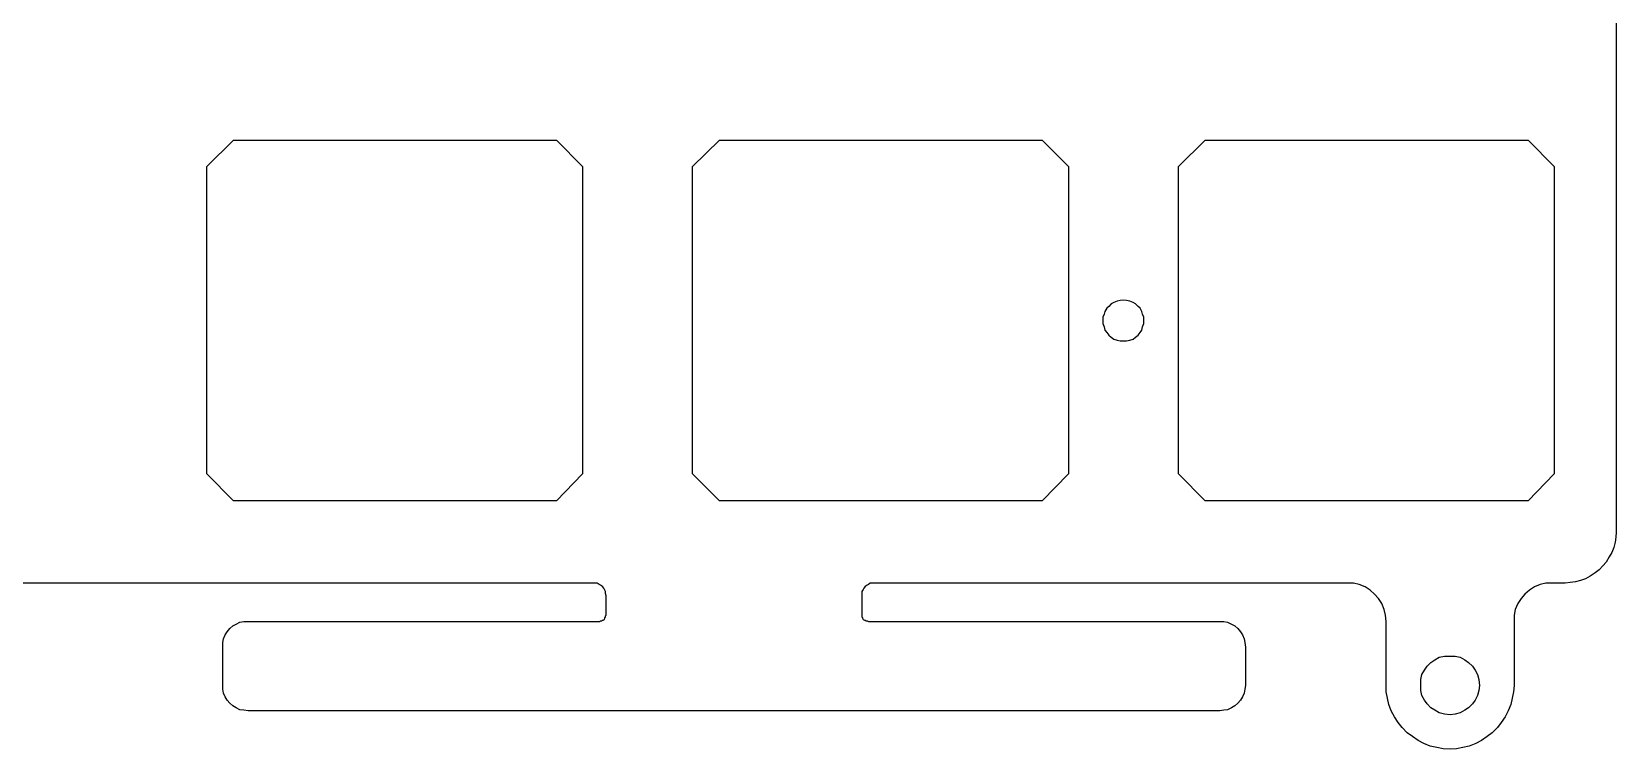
# Model space of a CAD drawing. Extents: x 72 to 419, y -75 to 59.
# Drawn here: x 357.2 to 419.1, y -74.7 to -46.6 of the extents above; entities that cross this region are included whole.
import ezdxf

# ---------------------------------------------------------------- set-up
doc = ezdxf.new("R2010")
doc.units = 0
doc.layers.get('0').update_dxf_attribs({"linetype": 'CONTINUOUS'})

msp = doc.modelspace()

# ---------------------------------------------------------------- linework, layer by layer
for points in [[(419.142944, 49.806274), (419.142944, -66.193726), (419.118042, -66.393799), (419.09314, -66.59375), (419.043091, -66.793701), (418.96814, -66.993774), (418.868042, -67.168701), (418.743042, -67.368774), (418.618042, -67.518799), (418.46814, -67.668701), (418.317993, -67.793701), (418.118042, -67.918701), (417.942993, -68.018799), (417.743042, -68.09375), (417.543091, -68.143799), (417.34314, -68.168701), (417.142944, -68.193726), (416.618042, -68.193726), (416.392944, -68.193726), (416.168091, -68.243774), (415.942993, -68.34375), (415.743042, -68.46875), (415.567993, -68.618774), (415.418091, -68.793701), (415.293091, -68.993774), (415.192993, -69.21875), (415.142944, -69.443726), (415.142944, -69.693726), (415.142944, -72.193726), (415.118042, -72.443726), (415.067993, -72.693726), (415.017944, -72.943726), (414.918091, -73.193726), (414.793091, -73.418701), (414.642944, -73.643799), (414.493042, -73.84375), (414.293091, -74.043701), (414.09314, -74.193726), (413.868042, -74.34375), (413.642944, -74.46875), (413.392944, -74.568726), (413.142944, -74.618774), (412.892944, -74.668701), (412.642944, -74.693726), (412.368042, -74.668701), (412.118042, -74.618774), (411.868042, -74.568726), (411.618042, -74.46875), (411.392944, -74.34375), (411.168091, -74.193726), (410.96814, -74.043701), (410.767944, -73.84375), (410.618042, -73.643799), (410.46814, -73.418701), (410.34314, -73.193726), (410.243042, -72.943726), (410.192993, -72.693726), (410.142944, -72.443726), (410.142944, -72.193726), (410.142944, -69.693726), (410.118042, -69.443726), (410.067993, -69.21875), (409.96814, -68.993774), (409.84314, -68.793701), (409.692993, -68.618774), (409.517944, -68.46875), (409.317993, -68.34375), (409.09314, -68.243774), (408.868042, -68.193726), (408.642944, -68.193726), (390.142944, -68.193726), (390.043091, -68.193726), (389.96814, -68.193726), (389.892944, -68.243774), (389.84314, -68.268799), (389.767944, -68.318726), (389.71814, -68.393799), (389.692993, -68.443726), (389.642944, -68.518799), (389.642944, -68.59375), (389.642944, -68.693726), (389.642944, -69.443726), (389.642944, -69.46875), (389.642944, -69.518799), (389.668091, -69.543701), (389.668091, -69.568726), (389.692993, -69.618774), (389.743042, -69.643799), (389.767944, -69.643799), (389.793091, -69.668701), (389.84314, -69.668701), (389.892944, -69.693726), (403.642944, -69.693726), (403.793091, -69.693726), (403.942993, -69.71875), (404.09314, -69.793701), (404.21814, -69.868774), (404.34314, -69.96875), (404.442993, -70.09375), (404.517944, -70.21875), (404.59314, -70.368774), (404.618042, -70.518799), (404.642944, -70.693726), (404.642944, -72.193726), (404.618042, -72.34375), (404.59314, -72.493774), (404.517944, -72.643799), (404.442993, -72.768799), (404.34314, -72.893799), (404.21814, -72.993774), (404.09314, -73.068726), (403.942993, -73.143799), (403.793091, -73.168701), (403.642944, -73.193726), (365.642944, -73.193726), (365.46814, -73.168701), (365.317993, -73.143799), (365.168091, -73.068726), (365.043091, -72.993774), (364.918091, -72.893799), (364.817993, -72.768799), (364.743042, -72.643799), (364.668091, -72.493774), (364.642944, -72.34375), (364.642944, -72.193726), (364.642944, -70.693726), (364.642944, -70.518799), (364.668091, -70.368774), (364.743042, -70.21875), (364.817993, -70.09375), (364.918091, -69.96875), (365.043091, -69.868774), (365.168091, -69.793701), (365.317993, -69.71875), (365.46814, -69.693726), (365.642944, -69.693726), (379.392944, -69.693726), (379.418091, -69.668701), (379.46814, -69.668701), (379.493042, -69.643799), (379.517944, -69.643799), (379.567993, -69.618774), (379.59314, -69.568726), (379.59314, -69.543701), (379.618042, -69.518799), (379.618042, -69.46875), (379.642944, -69.443726), (379.642944, -68.693726), (379.618042, -68.59375), (379.618042, -68.518799), (379.567993, -68.443726), (379.543091, -68.393799), (379.493042, -68.318726), (379.418091, -68.268799), (379.368042, -68.243774), (379.293091, -68.193726), (379.21814, -68.193726), (379.142944, -68.193726), (301.142944, -68.193726)], [(365.067993, -50.868774), (377.692993, -50.868774), (378.71814, -51.893799), (378.71814, -63.918701), (377.692993, -64.96875), (365.067993, -64.96875), (364.017944, -63.918701), (364.017944, -51.893799), (365.067993, -50.868774)], [(384.067993, -50.868774), (396.692993, -50.868774), (397.71814, -51.893799), (397.71814, -63.918701), (396.692993, -64.96875), (384.067993, -64.96875), (383.017944, -63.918701), (383.017944, -51.893799), (384.067993, -50.868774)], [(403.067993, -50.868774), (415.692993, -50.868774), (416.71814, -51.893799), (416.71814, -63.918701), (415.692993, -64.96875), (403.067993, -64.96875), (402.017944, -63.918701), (402.017944, -51.893799), (403.067993, -50.868774)], [(400.668091, -57.918701), (400.668091, -57.793701), (400.618042, -57.668701), (400.618042, -57.668701), (400.59314, -57.568726), (400.517944, -57.443726), (400.517944, -57.443726), (400.442993, -57.368774), (400.34314, -57.268799), (400.34314, -57.268799), (400.243042, -57.21875), (400.118042, -57.168701), (400.118042, -57.168701), (399.993042, -57.143799), (399.868042, -57.118774), (399.868042, -57.118774), (399.743042, -57.143799), (399.618042, -57.168701), (399.618042, -57.168701), (399.493042, -57.21875), (399.392944, -57.268799), (399.392944, -57.268799), (399.293091, -57.368774), (399.21814, -57.443726), (399.21814, -57.443726), (399.142944, -57.568726), (399.118042, -57.668701), (399.118042, -57.668701), (399.067993, -57.793701), (399.067993, -57.918701), (399.067993, -57.918701), (399.067993, -58.043701), (399.118042, -58.168701), (399.118042, -58.168701), (399.142944, -58.293701), (399.21814, -58.393799), (399.21814, -58.393799), (399.293091, -58.493774), (399.392944, -58.568726), (399.392944, -58.568726), (399.493042, -58.643799), (399.618042, -58.693726), (399.618042, -58.693726), (399.743042, -58.71875), (399.868042, -58.71875), (399.868042, -58.71875), (399.993042, -58.71875), (400.118042, -58.693726), (400.118042, -58.693726), (400.243042, -58.643799), (400.34314, -58.568726), (400.34314, -58.568726), (400.442993, -58.493774), (400.517944, -58.393799), (400.517944, -58.393799), (400.59314, -58.293701), (400.618042, -58.168701), (400.618042, -58.168701), (400.668091, -58.043701), (400.668091, -57.918701)], [(411.493042, -72.193726), (411.493042, -71.96875), (411.543091, -71.768799), (411.642944, -71.59375), (411.743042, -71.443726), (411.892944, -71.293701), (412.043091, -71.193726), (412.21814, -71.09375), (412.418091, -71.043701), (412.642944, -71.043701), (412.84314, -71.043701), (413.043091, -71.09375), (413.21814, -71.193726), (413.368042, -71.293701), (413.517944, -71.443726), (413.618042, -71.59375), (413.71814, -71.768799), (413.767944, -71.96875), (413.793091, -72.193726), (413.767944, -72.393799), (413.71814, -72.59375), (413.618042, -72.768799), (413.517944, -72.918701), (413.368042, -73.068726), (413.21814, -73.168701), (413.043091, -73.268799), (412.84314, -73.318726), (412.642944, -73.34375), (412.418091, -73.318726), (412.21814, -73.268799), (412.043091, -73.168701), (411.892944, -73.068726), (411.743042, -72.918701), (411.642944, -72.768799), (411.543091, -72.59375), (411.493042, -72.393799), (411.493042, -72.193726)]]:
    msp.add_lwpolyline(points)

doc.saveas('drawing.dxf')
